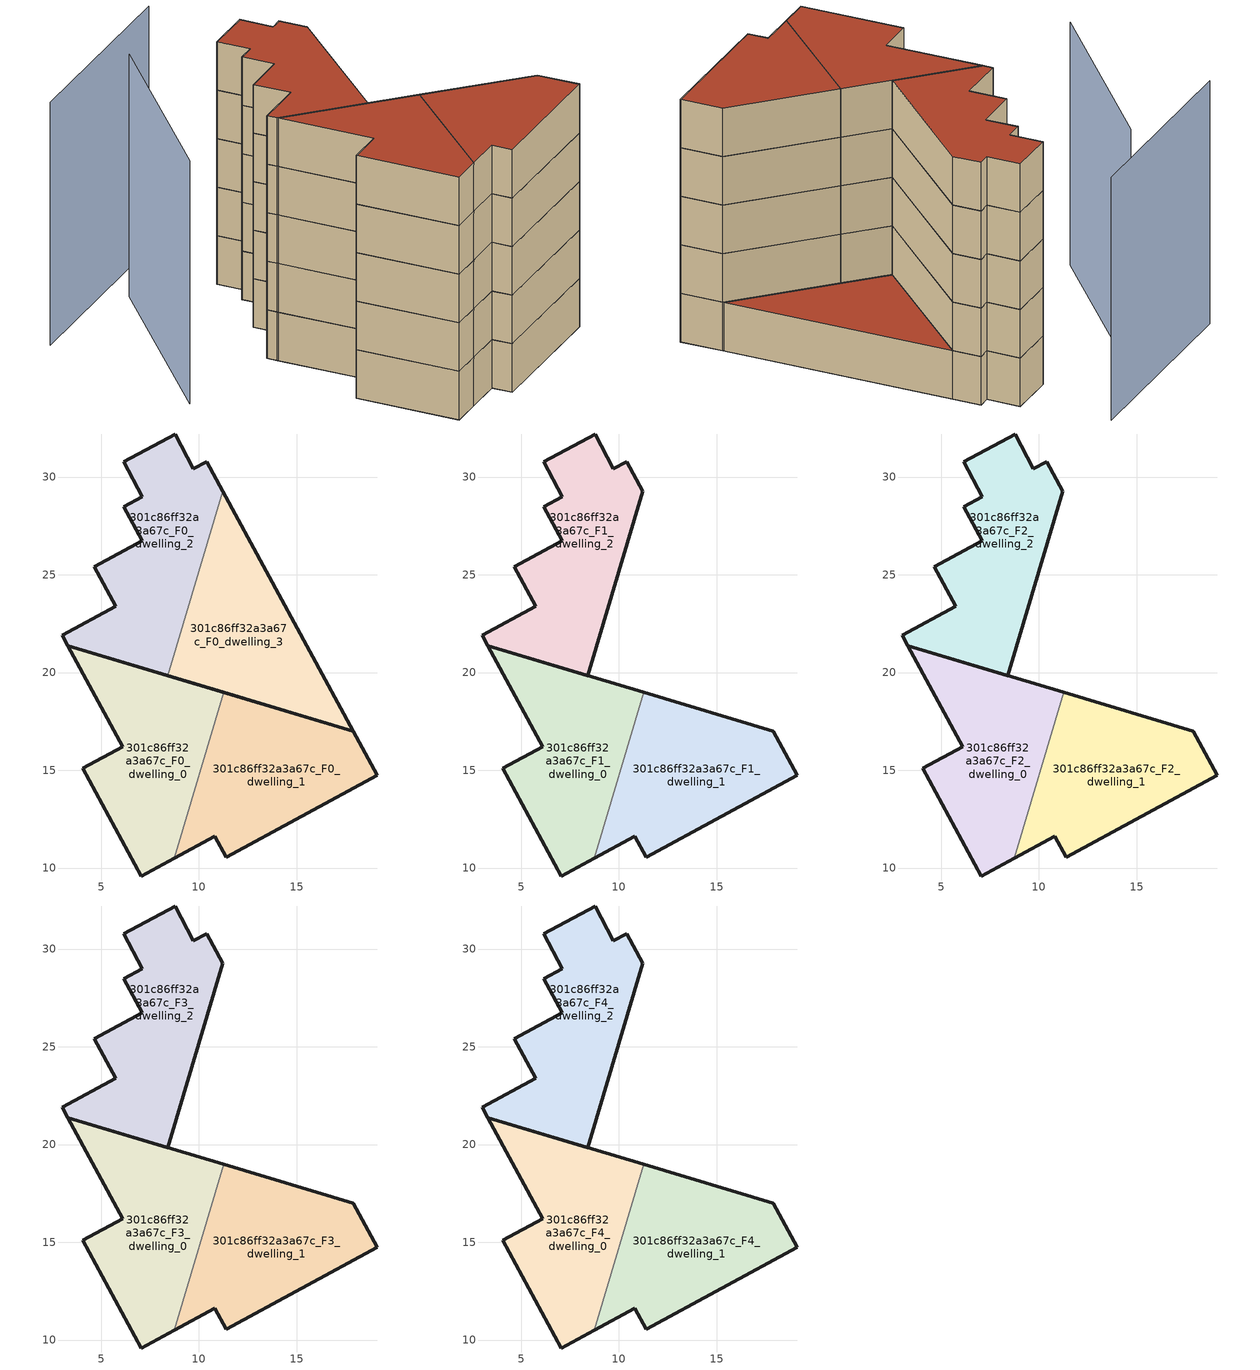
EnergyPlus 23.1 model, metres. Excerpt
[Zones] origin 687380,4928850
301c86ff32a3a67c_F0_dwelling_0
 floor ground (EU_floor_Construction): 8.75,10.51 11.28,18.98 3.3,21.37 6.11,16.21 4.07,15.09 7.06,9.59 z0
 wall outside (EU_wall_Construction): 8.75,10.51 7.06,9.59 4.07,15.09 6.11,16.21 3.3,21.37 11.28,18.98 z0:3
 wall to 301c86ff32a3a67c_F0_dwelling_1 (EU_wall_Construction): 11.28,18.98 8.75,10.51 z0:3
301c86ff32a3a67c_F0_dwelling_1
 floor ground (EU_floor_Construction): 19.13,14.75 17.91,17 11.28,18.98 8.75,10.51 10.81,11.63 11.41,10.54 z0
 wall outside (EU_wall_Construction): 11.28,18.98 17.91,17 19.13,14.75 11.41,10.54 10.81,11.63 8.75,10.51 z0:3
301c86ff32a3a67c_F0_dwelling_2
 floor ground (EU_floor_Construction): 8.4,19.84 11.22,29.28 10.4,30.78 9.72,30.41 8.78,32.2 6.15,30.79 7.11,29 6.15,28.49 7.1,26.75 4.64,25.41 5.74,23.41 3,21.92 3.3,21.37 z0
 wall outside (EU_wall_Construction): 8.4,19.84 3.3,21.37 3,21.92 5.74,23.41 4.64,25.41 7.1,26.75 6.15,28.49 7.11,29 6.15,30.79 8.78,32.2 9.72,30.41 10.4,30.78 11.22,29.28 z0:3
 wall to 301c86ff32a3a67c_F0_dwelling_3 (EU_wall_Construction): 11.22,29.28 8.4,19.84 z0:3
301c86ff32a3a67c_F0_dwelling_3
 floor ground (EU_floor_Construction): 17.91,17 11.22,29.28 8.4,19.84 z0
 wall outside (EU_wall_Construction): 11.22,29.28 17.91,17 8.4,19.84 z0:3
 roof outside (EU_roof_Construction): 11.22,29.28 17.91,17 8.4,19.84 z3
301c86ff32a3a67c_F1_dwelling_0
 floor to 301c86ff32a3a67c_F0_dwelling_0 (EU_floor_Construction): 8.75,10.51 11.28,18.98 3.3,21.37 6.11,16.21 4.07,15.09 7.06,9.59 z3
 wall outside (EU_wall_Construction): 8.75,10.51 7.06,9.59 4.07,15.09 6.11,16.21 3.3,21.37 11.28,18.98 z3:6
 wall to 301c86ff32a3a67c_F1_dwelling_1 (EU_wall_Construction): 11.28,18.98 8.75,10.51 z3:6
301c86ff32a3a67c_F1_dwelling_1
 floor to 301c86ff32a3a67c_F0_dwelling_1 (EU_floor_Construction): 19.13,14.75 17.91,17 11.28,18.98 8.75,10.51 10.81,11.63 11.41,10.54 z3
 wall outside (EU_wall_Construction): 11.28,18.98 17.91,17 19.13,14.75 11.41,10.54 10.81,11.63 8.75,10.51 z3:6
301c86ff32a3a67c_F1_dwelling_2
 floor to 301c86ff32a3a67c_F0_dwelling_2 (EU_floor_Construction): 8.4,19.84 11.22,29.28 10.4,30.78 9.72,30.41 8.78,32.2 6.15,30.79 7.11,29 6.15,28.49 7.1,26.75 4.64,25.41 5.74,23.41 3,21.92 3.3,21.37 z3
 wall outside (EU_wall_Construction): 11.22,29.28 8.4,19.84 3.3,21.37 3,21.92 5.74,23.41 4.64,25.41 7.1,26.75 6.15,28.49 7.11,29 6.15,30.79 8.78,32.2 9.72,30.41 10.4,30.78 11.22,29.28 z3:6
301c86ff32a3a67c_F2_dwelling_0
 floor to 301c86ff32a3a67c_F1_dwelling_0 (EU_floor_Construction): 8.75,10.51 11.28,18.98 3.3,21.37 6.11,16.21 4.07,15.09 7.06,9.59 z6
 wall outside (EU_wall_Construction): 8.75,10.51 7.06,9.59 4.07,15.09 6.11,16.21 3.3,21.37 11.28,18.98 z6:9
 wall to 301c86ff32a3a67c_F2_dwelling_1 (EU_wall_Construction): 11.28,18.98 8.75,10.51 z6:9
301c86ff32a3a67c_F2_dwelling_1
 floor to 301c86ff32a3a67c_F1_dwelling_1 (EU_floor_Construction): 19.13,14.75 17.91,17 11.28,18.98 8.75,10.51 10.81,11.63 11.41,10.54 z6
 wall outside (EU_wall_Construction): 11.28,18.98 17.91,17 19.13,14.75 11.41,10.54 10.81,11.63 8.75,10.51 z6:9
301c86ff32a3a67c_F2_dwelling_2
 floor to 301c86ff32a3a67c_F1_dwelling_2 (EU_floor_Construction): 8.4,19.84 11.22,29.28 10.4,30.78 9.72,30.41 8.78,32.2 6.15,30.79 7.11,29 6.15,28.49 7.1,26.75 4.64,25.41 5.74,23.41 3,21.92 3.3,21.37 z6
 wall outside (EU_wall_Construction): 11.22,29.28 8.4,19.84 3.3,21.37 3,21.92 5.74,23.41 4.64,25.41 7.1,26.75 6.15,28.49 7.11,29 6.15,30.79 8.78,32.2 9.72,30.41 10.4,30.78 11.22,29.28 z6:9
301c86ff32a3a67c_F3_dwelling_0
 floor to 301c86ff32a3a67c_F2_dwelling_0 (EU_floor_Construction): 8.75,10.51 11.28,18.98 3.3,21.37 6.11,16.21 4.07,15.09 7.06,9.59 z9
 wall outside (EU_wall_Construction): 8.75,10.51 7.06,9.59 4.07,15.09 6.11,16.21 3.3,21.37 11.28,18.98 z9:12
 wall to 301c86ff32a3a67c_F3_dwelling_1 (EU_wall_Construction): 11.28,18.98 8.75,10.51 z9:12
301c86ff32a3a67c_F3_dwelling_1
 floor to 301c86ff32a3a67c_F2_dwelling_1 (EU_floor_Construction): 19.13,14.75 17.91,17 11.28,18.98 8.75,10.51 10.81,11.63 11.41,10.54 z9
 wall outside (EU_wall_Construction): 11.28,18.98 17.91,17 19.13,14.75 11.41,10.54 10.81,11.63 8.75,10.51 z9:12
301c86ff32a3a67c_F3_dwelling_2
 floor to 301c86ff32a3a67c_F2_dwelling_2 (EU_floor_Construction): 8.4,19.84 11.22,29.28 10.4,30.78 9.72,30.41 8.78,32.2 6.15,30.79 7.11,29 6.15,28.49 7.1,26.75 4.64,25.41 5.74,23.41 3,21.92 3.3,21.37 z9
 wall outside (EU_wall_Construction): 11.22,29.28 8.4,19.84 3.3,21.37 3,21.92 5.74,23.41 4.64,25.41 7.1,26.75 6.15,28.49 7.11,29 6.15,30.79 8.78,32.2 9.72,30.41 10.4,30.78 11.22,29.28 z9:12
301c86ff32a3a67c_F4_dwelling_0
 floor to 301c86ff32a3a67c_F3_dwelling_0 (EU_floor_Construction): 8.75,10.51 11.28,18.98 3.3,21.37 6.11,16.21 4.07,15.09 7.06,9.59 z12
 wall outside (EU_wall_Construction): 8.75,10.51 7.06,9.59 4.07,15.09 6.11,16.21 3.3,21.37 11.28,18.98 z12:15
 wall to 301c86ff32a3a67c_F4_dwelling_1 (EU_wall_Construction): 11.28,18.98 8.75,10.51 z12:15
 roof outside (EU_roof_Construction): 11.28,18.98 8.75,10.51 7.06,9.59 4.07,15.09 6.11,16.21 3.3,21.37 z15
301c86ff32a3a67c_F4_dwelling_1
 floor to 301c86ff32a3a67c_F3_dwelling_1 (EU_floor_Construction): 19.13,14.75 17.91,17 11.28,18.98 8.75,10.51 10.81,11.63 11.41,10.54 z12
 wall outside (EU_wall_Construction): 11.28,18.98 17.91,17 19.13,14.75 11.41,10.54 10.81,11.63 8.75,10.51 z12:15
 roof outside (EU_roof_Construction): 17.91,17 19.13,14.75 11.41,10.54 10.81,11.63 8.75,10.51 11.28,18.98 z15
301c86ff32a3a67c_F4_dwelling_2
 floor to 301c86ff32a3a67c_F3_dwelling_2 (EU_floor_Construction): 8.4,19.84 11.22,29.28 10.4,30.78 9.72,30.41 8.78,32.2 6.15,30.79 7.11,29 6.15,28.49 7.1,26.75 4.64,25.41 5.74,23.41 3,21.92 3.3,21.37 z12
 wall outside (EU_wall_Construction): 11.22,29.28 8.4,19.84 3.3,21.37 3,21.92 5.74,23.41 4.64,25.41 7.1,26.75 6.15,28.49 7.11,29 6.15,30.79 8.78,32.2 9.72,30.41 10.4,30.78 11.22,29.28 z12:15
 roof outside (EU_roof_Construction): 10.4,30.78 11.22,29.28 8.4,19.84 3.3,21.37 3,21.92 5.74,23.41 4.64,25.41 7.1,26.75 6.15,28.49 7.11,29 6.15,30.79 8.78,32.2 9.72,30.41 z15
shading: 1.38,32.44 -3.68,20.02 / 5.71,36.49 -5.62,30.29 z0:15
[Building]
EU S2 Campaign: North Axis=0; Terrain=City; Solar Distribution=FullExterior
[Site:Location]
Bologna: Latitude=44.5; Longitude=11.25; Time Zone=1; Elevation=37
[SizingPeriod:WeatherFileDays]
AnnualSizingPeriod: Begin Month=1; Begin Day of Month=1; End Month=12; End Day of Month=31; Day of Week for Start Day=Monday; Use Weather File Daylight Saving Period=No; Use Weather File Rain and Snow Indicators=No
[MATERIAL]
EU_InternalMass_Material: Roughness=MediumRough; Thickness=0.1; Conductivity=1; Density=1800; Specific Heat=900; Thermal Absorptance=0.9; Solar Absorptance=0.7; Visible Absorptance=0.7
[MATERIAL:NOMASS] Roughness=MediumRough; Thermal Absorptance=0.9; Solar Absorptance=0.7; Visible Absorptance=0.7
Name | Thermal Resistance
EU_wall_NoMass | 0.905828
EU_roof_NoMass | 0.37593
EU_floor_NoMass | 0.67114
[CONSTRUCTION]
EU_wall_Construction: EU_wall_NoMass
EU_roof_Construction: EU_roof_NoMass
EU_floor_Construction: EU_floor_NoMass
EU_InternalMass_Construction: EU_InternalMass_Material
[ZONE] Type=1; Multiplier=1; Ceiling Height=autocalculate; Floor Area=autocalculate; Part of Total Floor Area=Yes
Name | Volume
301c86ff32a3a67c_F0_dwelling_0; 301c86ff32a3a67c_F1_dwelling_0; 301c86ff32a3a67c_F2_dwelling_0; 301c86ff32a3a67c_F3_dwelling_0; 301c86ff32a3a67c_F4_dwelling_0; 301c86ff32a3a67c_F0_dwelling_3 | 146.641
301c86ff32a3a67c_F0_dwelling_1; 301c86ff32a3a67c_F1_dwelling_1; 301c86ff32a3a67c_F2_dwelling_1; 301c86ff32a3a67c_F3_dwelling_1; 301c86ff32a3a67c_F4_dwelling_1 | 146.638
301c86ff32a3a67c_F0_dwelling_2; 301c86ff32a3a67c_F1_dwelling_2; 301c86ff32a3a67c_F2_dwelling_2; 301c86ff32a3a67c_F3_dwelling_2; 301c86ff32a3a67c_F4_dwelling_2 | 146.652
[INTERNALMASS] Construction=EU_InternalMass_Construction
Name | Zone or ZoneList | Surface Area
301c86ff32a3a67c_F0_dwelling_0_EU_InternalMass | 301c86ff32a3a67c_F0_dwelling_0 | 48.8804
301c86ff32a3a67c_F0_dwelling_1_EU_InternalMass | 301c86ff32a3a67c_F0_dwelling_1 | 48.8793
301c86ff32a3a67c_F0_dwelling_2_EU_InternalMass | 301c86ff32a3a67c_F0_dwelling_2 | 48.8832
301c86ff32a3a67c_F0_dwelling_3_EU_InternalMass | 301c86ff32a3a67c_F0_dwelling_3 | 48.8808
301c86ff32a3a67c_F1_dwelling_0_EU_InternalMass | 301c86ff32a3a67c_F1_dwelling_0 | 65.1791
301c86ff32a3a67c_F1_dwelling_1_EU_InternalMass | 301c86ff32a3a67c_F1_dwelling_1 | 65.172
301c86ff32a3a67c_F1_dwelling_2_EU_InternalMass | 301c86ff32a3a67c_F1_dwelling_2 | 65.1698
301c86ff32a3a67c_F2_dwelling_0_EU_InternalMass | 301c86ff32a3a67c_F2_dwelling_0 | 65.1791
301c86ff32a3a67c_F2_dwelling_1_EU_InternalMass | 301c86ff32a3a67c_F2_dwelling_1 | 65.172
301c86ff32a3a67c_F2_dwelling_2_EU_InternalMass | 301c86ff32a3a67c_F2_dwelling_2 | 65.1698
301c86ff32a3a67c_F3_dwelling_0_EU_InternalMass | 301c86ff32a3a67c_F3_dwelling_0 | 65.1791
301c86ff32a3a67c_F3_dwelling_1_EU_InternalMass | 301c86ff32a3a67c_F3_dwelling_1 | 65.172
301c86ff32a3a67c_F3_dwelling_2_EU_InternalMass | 301c86ff32a3a67c_F3_dwelling_2 | 65.1698
301c86ff32a3a67c_F4_dwelling_0_EU_InternalMass | 301c86ff32a3a67c_F4_dwelling_0 | 65.1791
301c86ff32a3a67c_F4_dwelling_1_EU_InternalMass | 301c86ff32a3a67c_F4_dwelling_1 | 65.172
301c86ff32a3a67c_F4_dwelling_2_EU_InternalMass | 301c86ff32a3a67c_F4_dwelling_2 | 65.1698
[OTHEREQUIPMENT] Fuel Type=Electricity; Design Level Calculation Method=Watts/Area; Power per Zone Floor Area=1; Fraction Latent=0; Fraction Radiant=0; Fraction Lost=0; Carbon Dioxide Generation Rate=0; EndUse Subcategory=EU_Step8_InternalGains
Name | Zone or ZoneList or Space or SpaceList | Schedule
EU_Step8_InternalGain_301c86ff32a3a67c_F0_dwelling_0_f000 | 301c86ff32a3a67c_F0_dwelling_0 | EU_Step8_GainSchedule_301c86ff32a3a67c_F0_dwelling_0_f000
EU_Step8_InternalGain_301c86ff32a3a67c_F0_dwelling_1_f000 | 301c86ff32a3a67c_F0_dwelling_1 | EU_Step8_GainSchedule_301c86ff32a3a67c_F0_dwelling_1_f000
EU_Step8_InternalGain_301c86ff32a3a67c_F0_dwelling_2_f000 | 301c86ff32a3a67c_F0_dwelling_2 | EU_Step8_GainSchedule_301c86ff32a3a67c_F0_dwelling_2_f000
EU_Step8_InternalGain_301c86ff32a3a67c_F0_dwelling_3_f000 | 301c86ff32a3a67c_F0_dwelling_3 | EU_Step8_GainSchedule_301c86ff32a3a67c_F0_dwelling_3_f000
EU_Step8_InternalGain_301c86ff32a3a67c_F1_dwelling_0_f000 | 301c86ff32a3a67c_F1_dwelling_0 | EU_Step8_GainSchedule_301c86ff32a3a67c_F1_dwelling_0_f000
EU_Step8_InternalGain_301c86ff32a3a67c_F1_dwelling_1_f000 | 301c86ff32a3a67c_F1_dwelling_1 | EU_Step8_GainSchedule_301c86ff32a3a67c_F1_dwelling_1_f000
EU_Step8_InternalGain_301c86ff32a3a67c_F1_dwelling_2_f000 | 301c86ff32a3a67c_F1_dwelling_2 | EU_Step8_GainSchedule_301c86ff32a3a67c_F1_dwelling_2_f000
EU_Step8_InternalGain_301c86ff32a3a67c_F2_dwelling_0_f000 | 301c86ff32a3a67c_F2_dwelling_0 | EU_Step8_GainSchedule_301c86ff32a3a67c_F2_dwelling_0_f000
EU_Step8_InternalGain_301c86ff32a3a67c_F2_dwelling_1_f000 | 301c86ff32a3a67c_F2_dwelling_1 | EU_Step8_GainSchedule_301c86ff32a3a67c_F2_dwelling_1_f000
EU_Step8_InternalGain_301c86ff32a3a67c_F2_dwelling_2_f000 | 301c86ff32a3a67c_F2_dwelling_2 | EU_Step8_GainSchedule_301c86ff32a3a67c_F2_dwelling_2_f000
EU_Step8_InternalGain_301c86ff32a3a67c_F3_dwelling_0_f000 | 301c86ff32a3a67c_F3_dwelling_0 | EU_Step8_GainSchedule_301c86ff32a3a67c_F3_dwelling_0_f000
EU_Step8_InternalGain_301c86ff32a3a67c_F3_dwelling_1_f000 | 301c86ff32a3a67c_F3_dwelling_1 | EU_Step8_GainSchedule_301c86ff32a3a67c_F3_dwelling_1_f000
EU_Step8_InternalGain_301c86ff32a3a67c_F3_dwelling_2_f000 | 301c86ff32a3a67c_F3_dwelling_2 | EU_Step8_GainSchedule_301c86ff32a3a67c_F3_dwelling_2_f000
EU_Step8_InternalGain_301c86ff32a3a67c_F4_dwelling_0_f000 | 301c86ff32a3a67c_F4_dwelling_0 | EU_Step8_GainSchedule_301c86ff32a3a67c_F4_dwelling_0_f000
EU_Step8_InternalGain_301c86ff32a3a67c_F4_dwelling_1_f000 | 301c86ff32a3a67c_F4_dwelling_1 | EU_Step8_GainSchedule_301c86ff32a3a67c_F4_dwelling_1_f000
EU_Step8_InternalGain_301c86ff32a3a67c_F4_dwelling_2_f000 | 301c86ff32a3a67c_F4_dwelling_2 | EU_Step8_GainSchedule_301c86ff32a3a67c_F4_dwelling_2_f000
[ZONEVENTILATION:DESIGNFLOWRATE] Schedule=EU_AlwaysOn; Design Flow Rate Calculation Method=AirChanges/Hour; Air Changes per Hour=0.73129; Ventilation Type=Natural; Fan Pressure Rise=0; Fan Total Efficiency=1; Constant Term Coefficient=1; Temperature Term Coefficient=0; Velocity Term Coefficient=0; Velocity Squared Term Coefficient=0; Minimum Indoor Temperature=-100; Maximum Indoor Temperature=100; Delta Temperature=-100; Minimum Outdoor Temperature=-100; Maximum Outdoor Temperature=100; Maximum Wind Speed=40
Name | Zone or ZoneList or Space or SpaceList
EU_ConstantAir_301c86ff32a3a67c_F0_dwelling_0 | 301c86ff32a3a67c_F0_dwelling_0
EU_ConstantAir_301c86ff32a3a67c_F0_dwelling_1 | 301c86ff32a3a67c_F0_dwelling_1
EU_ConstantAir_301c86ff32a3a67c_F0_dwelling_2 | 301c86ff32a3a67c_F0_dwelling_2
EU_ConstantAir_301c86ff32a3a67c_F0_dwelling_3 | 301c86ff32a3a67c_F0_dwelling_3
EU_ConstantAir_301c86ff32a3a67c_F1_dwelling_0 | 301c86ff32a3a67c_F1_dwelling_0
EU_ConstantAir_301c86ff32a3a67c_F1_dwelling_1 | 301c86ff32a3a67c_F1_dwelling_1
EU_ConstantAir_301c86ff32a3a67c_F1_dwelling_2 | 301c86ff32a3a67c_F1_dwelling_2
EU_ConstantAir_301c86ff32a3a67c_F2_dwelling_0 | 301c86ff32a3a67c_F2_dwelling_0
EU_ConstantAir_301c86ff32a3a67c_F2_dwelling_1 | 301c86ff32a3a67c_F2_dwelling_1
EU_ConstantAir_301c86ff32a3a67c_F2_dwelling_2 | 301c86ff32a3a67c_F2_dwelling_2
EU_ConstantAir_301c86ff32a3a67c_F3_dwelling_0 | 301c86ff32a3a67c_F3_dwelling_0
EU_ConstantAir_301c86ff32a3a67c_F3_dwelling_1 | 301c86ff32a3a67c_F3_dwelling_1
EU_ConstantAir_301c86ff32a3a67c_F3_dwelling_2 | 301c86ff32a3a67c_F3_dwelling_2
EU_ConstantAir_301c86ff32a3a67c_F4_dwelling_0 | 301c86ff32a3a67c_F4_dwelling_0
EU_ConstantAir_301c86ff32a3a67c_F4_dwelling_1 | 301c86ff32a3a67c_F4_dwelling_1
EU_ConstantAir_301c86ff32a3a67c_F4_dwelling_2 | 301c86ff32a3a67c_F4_dwelling_2
[HVACTEMPLATE:THERMOSTAT] Constant Heating Setpoint=20; Constant Cooling Setpoint=50
EU_HeatOnly_301c86ff32a3a67c_F0_dwelling_0; EU_HeatOnly_301c86ff32a3a67c_F0_dwelling_1; EU_HeatOnly_301c86ff32a3a67c_F0_dwelling_2; EU_HeatOnly_301c86ff32a3a67c_F0_dwelling_3; EU_HeatOnly_301c86ff32a3a67c_F1_dwelling_0; EU_HeatOnly_301c86ff32a3a67c_F1_dwelling_1; EU_HeatOnly_301c86ff32a3a67c_F1_dwelling_2; EU_HeatOnly_301c86ff32a3a67c_F2_dwelling_0; EU_HeatOnly_301c86ff32a3a67c_F2_dwelling_1; EU_HeatOnly_301c86ff32a3a67c_F2_dwelling_2; EU_HeatOnly_301c86ff32a3a67c_F3_dwelling_0; EU_HeatOnly_301c86ff32a3a67c_F3_dwelling_1; EU_HeatOnly_301c86ff32a3a67c_F3_dwelling_2; EU_HeatOnly_301c86ff32a3a67c_F4_dwelling_0; EU_HeatOnly_301c86ff32a3a67c_F4_dwelling_1; EU_HeatOnly_301c86ff32a3a67c_F4_dwelling_2
[HVACTEMPLATE:ZONE:IDEALLOADSAIRSYSTEM] System Availability Schedule=EU_AlwaysOn; Maximum Heating Supply Air Temperature=50; Minimum Cooling Supply Air Temperature=13; Maximum Heating Supply Air Humidity Ratio=0.0156; Minimum Cooling Supply Air Humidity Ratio=0.0077; Heating Limit=NoLimit; Cooling Limit=NoLimit; Heating Availability Schedule=EU_AlwaysOn; Cooling Availability Schedule=EU_CoolingOff; Dehumidification Control Type=ConstantSensibleHeatRatio; Cooling Sensible Heat Ratio=0.7; Dehumidification Setpoint=60; Humidification Control Type=None; Humidification Setpoint=30; Outdoor Air Method=None; Outdoor Air Flow Rate per Person=0.00944; Outdoor Air Flow Rate per Zone Floor Area=0; Outdoor Air Flow Rate per Zone=0; Demand Controlled Ventilation Type=None; Outdoor Air Economizer Type=NoEconomizer; Heat Recovery Type=None; Sensible Heat Recovery Effectiveness=0.7; Latent Heat Recovery Effectiveness=0.65
Name | Template Thermostat
301c86ff32a3a67c_F0_dwelling_0 | EU_HeatOnly_301c86ff32a3a67c_F0_dwelling_0
301c86ff32a3a67c_F0_dwelling_1 | EU_HeatOnly_301c86ff32a3a67c_F0_dwelling_1
301c86ff32a3a67c_F0_dwelling_2 | EU_HeatOnly_301c86ff32a3a67c_F0_dwelling_2
301c86ff32a3a67c_F0_dwelling_3 | EU_HeatOnly_301c86ff32a3a67c_F0_dwelling_3
301c86ff32a3a67c_F1_dwelling_0 | EU_HeatOnly_301c86ff32a3a67c_F1_dwelling_0
301c86ff32a3a67c_F1_dwelling_1 | EU_HeatOnly_301c86ff32a3a67c_F1_dwelling_1
301c86ff32a3a67c_F1_dwelling_2 | EU_HeatOnly_301c86ff32a3a67c_F1_dwelling_2
301c86ff32a3a67c_F2_dwelling_0 | EU_HeatOnly_301c86ff32a3a67c_F2_dwelling_0
301c86ff32a3a67c_F2_dwelling_1 | EU_HeatOnly_301c86ff32a3a67c_F2_dwelling_1
301c86ff32a3a67c_F2_dwelling_2 | EU_HeatOnly_301c86ff32a3a67c_F2_dwelling_2
301c86ff32a3a67c_F3_dwelling_0 | EU_HeatOnly_301c86ff32a3a67c_F3_dwelling_0
301c86ff32a3a67c_F3_dwelling_1 | EU_HeatOnly_301c86ff32a3a67c_F3_dwelling_1
301c86ff32a3a67c_F3_dwelling_2 | EU_HeatOnly_301c86ff32a3a67c_F3_dwelling_2
301c86ff32a3a67c_F4_dwelling_0 | EU_HeatOnly_301c86ff32a3a67c_F4_dwelling_0
301c86ff32a3a67c_F4_dwelling_1 | EU_HeatOnly_301c86ff32a3a67c_F4_dwelling_1
301c86ff32a3a67c_F4_dwelling_2 | EU_HeatOnly_301c86ff32a3a67c_F4_dwelling_2
[SIZING:ZONE] Zone Cooling Design Supply Air Temperature Input Method=SupplyAirTemperature; Zone Cooling Design Supply Air Temperature=13; Zone Heating Design Supply Air Temperature Input Method=SupplyAirTemperature; Zone Heating Design Supply Air Temperature=50; Zone Cooling Design Supply Air Humidity Ratio=0.008; Zone Heating Design Supply Air Humidity Ratio=0.008; Cooling Design Air Flow Method=DesignDay; Cooling Design Air Flow Rate=0; Cooling Minimum Air Flow per Zone Floor Area=0.000762; Cooling Minimum Air Flow=0; Cooling Minimum Air Flow Fraction=0.2; Heating Design Air Flow Method=DesignDay; Heating Design Air Flow Rate=0; Heating Maximum Air Flow per Zone Floor Area=0.002032; Heating Maximum Air Flow=0.141576; Heating Maximum Air Flow Fraction=0.3; Account for Dedicated Outdoor Air System=No; Dedicated Outdoor Air System Control Strategy=NeutralSupplyAir; Dedicated Outdoor Air Low Setpoint Temperature for Design=autosize; Dedicated Outdoor Air High Setpoint Temperature for Design=autosize; Zone Load Sizing Method=Sensible Load Only No Latent Load; Zone Latent Cooling Design Supply Air Humidity Ratio Input Method=HumidityRatioDifference; Zone Cooling Design Supply Air Humidity Ratio Difference=0.005; Zone Latent Heating Design Supply Air Humidity Ratio Input Method=HumidityRatioDifference; Zone Humidification Design Supply Air Humidity Ratio Difference=0.005
301c86ff32a3a67c_F0_dwelling_0; 301c86ff32a3a67c_F0_dwelling_1; 301c86ff32a3a67c_F0_dwelling_2; 301c86ff32a3a67c_F0_dwelling_3; 301c86ff32a3a67c_F1_dwelling_0; 301c86ff32a3a67c_F1_dwelling_1; 301c86ff32a3a67c_F1_dwelling_2; 301c86ff32a3a67c_F2_dwelling_0; 301c86ff32a3a67c_F2_dwelling_1; 301c86ff32a3a67c_F2_dwelling_2; 301c86ff32a3a67c_F3_dwelling_0; 301c86ff32a3a67c_F3_dwelling_1; 301c86ff32a3a67c_F3_dwelling_2; 301c86ff32a3a67c_F4_dwelling_0; 301c86ff32a3a67c_F4_dwelling_1; 301c86ff32a3a67c_F4_dwelling_2
[SCHEDULE:CONSTANT]
Name | Hourly Value
EU_AlwaysOn | 1
EU_CoolingOff | 0
[SCHEDULE:FILE] Column Number=1; Rows to Skip at Top=0; Number of Hours of Data=8760; Column Separator=Comma; Interpolate to Timestep=No; Minutes per Item=60; Adjust Schedule for Daylight Savings=Yes
Name | File
EU_Step8_GainSchedule_301c86ff32a3a67c_F0_dwelling_0_f000 | ../../schedules/301c86ff32a3a67c/301c86ff32a3a67c_F0_dwelling_0_f000_gain.csv
EU_Step8_GainSchedule_301c86ff32a3a67c_F0_dwelling_1_f000 | ../../schedules/301c86ff32a3a67c/301c86ff32a3a67c_F0_dwelling_1_f000_gain.csv
EU_Step8_GainSchedule_301c86ff32a3a67c_F0_dwelling_2_f000 | ../../schedules/301c86ff32a3a67c/301c86ff32a3a67c_F0_dwelling_2_f000_gain.csv
EU_Step8_GainSchedule_301c86ff32a3a67c_F0_dwelling_3_f000 | ../../schedules/301c86ff32a3a67c/301c86ff32a3a67c_F0_dwelling_3_f000_gain.csv
EU_Step8_GainSchedule_301c86ff32a3a67c_F1_dwelling_0_f000 | ../../schedules/301c86ff32a3a67c/301c86ff32a3a67c_F1_dwelling_0_f000_gain.csv
EU_Step8_GainSchedule_301c86ff32a3a67c_F1_dwelling_1_f000 | ../../schedules/301c86ff32a3a67c/301c86ff32a3a67c_F1_dwelling_1_f000_gain.csv
EU_Step8_GainSchedule_301c86ff32a3a67c_F1_dwelling_2_f000 | ../../schedules/301c86ff32a3a67c/301c86ff32a3a67c_F1_dwelling_2_f000_gain.csv
EU_Step8_GainSchedule_301c86ff32a3a67c_F2_dwelling_0_f000 | ../../schedules/301c86ff32a3a67c/301c86ff32a3a67c_F2_dwelling_0_f000_gain.csv
EU_Step8_GainSchedule_301c86ff32a3a67c_F2_dwelling_1_f000 | ../../schedules/301c86ff32a3a67c/301c86ff32a3a67c_F2_dwelling_1_f000_gain.csv
EU_Step8_GainSchedule_301c86ff32a3a67c_F2_dwelling_2_f000 | ../../schedules/301c86ff32a3a67c/301c86ff32a3a67c_F2_dwelling_2_f000_gain.csv
EU_Step8_GainSchedule_301c86ff32a3a67c_F3_dwelling_0_f000 | ../../schedules/301c86ff32a3a67c/301c86ff32a3a67c_F3_dwelling_0_f000_gain.csv
EU_Step8_GainSchedule_301c86ff32a3a67c_F3_dwelling_1_f000 | ../../schedules/301c86ff32a3a67c/301c86ff32a3a67c_F3_dwelling_1_f000_gain.csv
EU_Step8_GainSchedule_301c86ff32a3a67c_F3_dwelling_2_f000 | ../../schedules/301c86ff32a3a67c/301c86ff32a3a67c_F3_dwelling_2_f000_gain.csv
EU_Step8_GainSchedule_301c86ff32a3a67c_F4_dwelling_0_f000 | ../../schedules/301c86ff32a3a67c/301c86ff32a3a67c_F4_dwelling_0_f000_gain.csv
EU_Step8_GainSchedule_301c86ff32a3a67c_F4_dwelling_1_f000 | ../../schedules/301c86ff32a3a67c/301c86ff32a3a67c_F4_dwelling_1_f000_gain.csv
EU_Step8_GainSchedule_301c86ff32a3a67c_F4_dwelling_2_f000 | ../../schedules/301c86ff32a3a67c/301c86ff32a3a67c_F4_dwelling_2_f000_gain.csv
